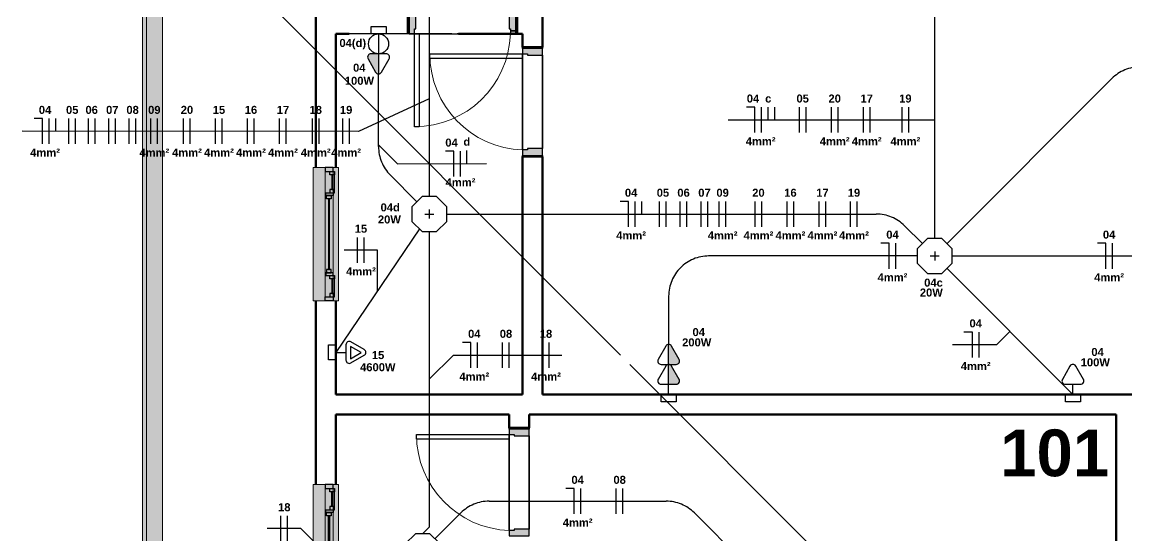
# Model space of a CAD drawing. Extents: x 1450 to 1868, y 82 to 351.
# Drawn here: x 1493.9 to 1502.19, y 139.53 to 143.37 of the extents above; entities that cross this region are included whole.
import ezdxf
from ezdxf.enums import TextEntityAlignment as Align

# ---------------------------------------------------------------- set-up
doc = ezdxf.new("R2010")
doc.units = 0
doc.header["$LTSCALE"] = 0.5
doc.linetypes.add('ELETRODUTO_TETO', pattern=[1000, 1000, 0])
doc.layers.get('0').update_dxf_attribs({"linetype": 'CONTINUOUS'})
for name, color, linetype, lineweight in [('A-DOOR', 31, 'CONTINUOUS', 25), ('A-DOOR-FRAM', 31, 'CONTINUOUS', 9), ('A-GLAZ', 151, 'CONTINUOUS', 9), ('A-GLAZ-SILL', 1, 'CONTINUOUS', 9), ('A-WALL', 113, 'CONTINUOUS', 30), ('S-BEAM', 12, 'CONTINUOUS', 9)]:
    doc.layers.add(name, color=color, linetype=linetype, lineweight=lineweight)
for name, color, linetype in [('CHUVEIRO ELÉTRICO', 10, 'CONTINUOUS'), ('ELETRODUTO', 7, 'CONTINUOUS'), ('ELETRODUTO_TETO', 2, 'CONTINUOUS'), ('FIACAO', 7, 'CONTINUOUS'), ('Iluminação', 7, 'CONTINUOUS'), ('INDICACAO_BIT_FIACAO', 7, 'CONTINUOUS'), ('INDICACAO_CIRCUITO', 2, 'CONTINUOUS'), ('INDICACAO_INTERRUPTOR_FIA', 2, 'CONTINUOUS'), ('INDICACAO_POTENCIA', 1, 'CONTINUOUS'), ('INTERRUPTORES', 1, 'CONTINUOUS'), ('LINHA_DE_CHAMADA', 7, 'CONTINUOUS'), ('LUMINÁRIAS', 3, 'CONTINUOUS'), ('Texto', 1, 'CONTINUOUS'), ('TOMADAS ABNT', 10, 'CONTINUOUS')]:
    doc.layers.add(name, color=color, linetype=linetype)
doc.styles.add('Arial', font='arialbd.ttf', dxfattribs={"height": 100})

# ---------------------------------------------------------------- blocks, each defined once
blk = doc.blocks.new('Porta Simples de Abrir - 70x210cm - Marco de Madeira-3450791-Planta Baixa')
at = {"layer": 'A-DOOR-FRAM', "lineweight": 25}
h = blk.add_hatch(color=256, dxfattribs=at)
h.paths.add_polyline_path([(-400, -75), (-350, -75), (-350, 38), (-360, 38), (-360, 75), (-400, 75), (-400, -55.9)], flags=0)
h.paths.add_polyline_path([(350, -75), (400, -75), (400, 75), (360, 75), (359.9, 38), (350, 38), (350, -49.8)], flags=0)
at = {"layer": 'A-DOOR'}
for p, q in [((325, 75), (325, 771)), ((325, 771), (360, 771)), ((360, 771), (360, 75)), ((360, 75), (-360, 75)), ((360, 75), (325, 75)), ((-350, -75), (350, -75))]:
    blk.add_line(p, q, dxfattribs=at)
at = {"layer": 'A-DOOR', "lineweight": 9}
blk.add_arc((360, 50.9), 720.1, 90, 178.07863, dxfattribs=at)
at = {"layer": 'A-DOOR-FRAM', "lineweight": 25}
for p, q in [((-360, 75), (-400, 75)), ((-400, 75), (-400, -75)), ((-360, 38), (-360, 75)), ((-350, 38), (-360, 38)), ((-350, -75), (-350, 38)), ((360, 38), (350, 38)), ((350, 38), (350, -75)), ((360, 75), (360, 38)), ((400, 75), (360, 75)), ((400, -75), (400, 75)), ((-400, -75), (-350, -75)), ((350, -75), (400, -75))]:
    blk.add_line(p, q, dxfattribs=at)
blk = doc.blocks.new('Porta Simples de Abrir - 70x210cm - Marco de Madeira-3450792-Planta Baixa')
at = {"layer": 'A-DOOR-FRAM', "lineweight": 25}
h = blk.add_hatch(color=256, dxfattribs=at)
h.paths.add_polyline_path([(400, 75), (360, 75), (359.9, 38), (350, 38), (350.1, -75), (400, -75), (400, 66.4)], flags=0)
h.paths.add_polyline_path([(-360, 75), (-400, 75), (-400, -75), (-350, -75), (-350, 38), (-360, 38), (-360, 71.5)], flags=0)
at = {"layer": 'A-DOOR'}
for p, q in [((325, 75), (325, 771)), ((325, 771), (360, 771)), ((360, 771), (360, 75)), ((360, 75), (-360, 75)), ((360, 75), (325, 75)), ((-350, -75), (350, -75))]:
    blk.add_line(p, q, dxfattribs=at)
at = {"layer": 'A-DOOR', "lineweight": 9}
blk.add_arc((360, 50.9), 720.1, 90, 178.07863, dxfattribs=at)
at = {"layer": 'A-DOOR-FRAM', "lineweight": 25}
for p, q in [((-360, 75), (-400, 75)), ((-400, 75), (-400, -75)), ((-360, 38), (-360, 75)), ((-350, 38), (-360, 38)), ((-350, -75), (-350, 38)), ((360, 38), (350, 38)), ((350, 38), (350, -75)), ((360, 75), (360, 38)), ((400, 75), (360, 75)), ((400, -75), (400, 75)), ((-400, -75), (-350, -75)), ((350, -75), (400, -75))]:
    blk.add_line(p, q, dxfattribs=at)
blk = doc.blocks.new('Meio-Fio - Meio-Fio-3070643-Planta Baixa')
at = {"layer": 'S-BEAM'}
h = blk.add_hatch(dxfattribs=at)
h.set_pattern_fill('FP_11', color=256, style=0, pattern_type=2)
h.set_pattern_definition([(85, (-17580.09, 13258.38), (-65.7933, 413.70855), [16.764, -288.036, 16.764, -1913.636]), (85, (-17580.09, 13258.38), (-65.7933, 413.70855), [-321.564, -288.036, 16.764, -592.836, -1016]), (85, (-17580.09, 13258.38), (-65.7933, 413.70855), [-1219.2, 16.764, -288.036, 16.764, -694.436]), (85, (-17580.09, 13258.38), (-65.7933, 413.70855), [-1540.764, -186.436, 16.764, -491.236]), (205, (-17617.42, 13414.62), (-325.38547, -263.83293), [16.764, -288.036, 16.764, -1913.636]), (205, (-17617.42, 13414.62), (-325.38547, -263.83293), [-321.564, -288.036, 16.764, -592.836, -1016]), (205, (-17617.42, 13414.62), (-325.38547, -263.83293), [-1219.2, 16.764, -288.036, 16.764, -694.436]), (205, (-17617.42, 13414.62), (-325.38547, -263.83293), [-1540.764, -186.436, 16.764, -491.236]), (325, (-17815.42, 13482.94), (391.17876, -149.8756), [16.764, -288.036, 16.764, -1913.636]), (325, (-17815.42, 13482.94), (391.17876, -149.8756), [-321.564, -288.036, 16.764, -592.836, -1016]), (325, (-17815.42, 13482.94), (391.17876, -149.8756), [-1219.2, 16.764, -288.036, 16.764, -694.436]), (325, (-17815.42, 13482.94), (391.17876, -149.8756), [-1540.764, -186.436, 16.764, -491.236])])
h.paths.add_polyline_path([(6130, 30), (6130, 150), (-6130, 150), (-6130, 30), (4518.8, 30)], flags=0)
h = blk.add_hatch(dxfattribs=at)
h.set_pattern_fill('FP_12', color=256, style=0, pattern_type=2)
h.set_pattern_definition([(33.915, (-17580.094, 808.14), (42.32873, 101.07995), [6.855, -117.775, 6.855, -782.466]), (33.915, (-17580.094, 808.14), (42.32873, 101.07995), [-131.484, -117.775, 6.855, -242.405, -415.432]), (33.915, (-17580.094, 808.14), (42.32873, 101.07995), [-498.518, 6.855, -117.775, 6.855, -283.948]), (33.915, (-17580.094, 808.14), (42.32873, 101.07995), [-630.002, -76.232, 6.855, -200.861]), (182.49, (-17576.167, 847.09), (-382.092265, -41.650331), [16.516, -283.783, -1901.899]), (182.49, (-17576.167, 847.09), (-382.092265, -41.650331), [-300.3, 16.516, -283.783, -1601.599]), (182.49, (-17576.167, 847.09), (-382.092265, -41.650331), [-600.6, 16.516, -584.083, -1000.999]), (182.49, (-17576.167, 847.09), (-382.092265, -41.650331), [-1201.199, 16.516, -283.783, -700.7]), (182.49, (-17576.167, 847.09), (-382.092265, -41.650331), [-1501.499, 16.516, -183.683, -500.5]), (182.49, (-17576.167, 847.09), (-382.092265, -41.650331), [-1701.699, 16.516, -483.983]), (343.967, (-17750.073, 875.403), (339.76319, -59.43227), [11.25, -193.297, -1295.463]), (343.967, (-17750.073, 875.403), (339.76319, -59.43227), [-204.547, 11.25, -193.297, -1090.916]), (343.967, (-17750.073, 875.403), (339.76319, -59.43227), [-409.093, 11.25, -397.843, -681.822]), (343.967, (-17750.073, 875.403), (339.76319, -59.43227), [-818.187, 11.25, -193.297, -477.276]), (343.967, (-17750.073, 875.403), (339.76319, -59.43227), [-1022.734, 11.25, -125.114, -340.911]), (343.967, (-17750.073, 875.403), (339.76319, -59.43227), [-1159.098, 11.25, -329.661])])
h.paths.add_polyline_path([(6130, 0), (6130, 30), (-6130, 30), (-6130, 0), (6127.4, 0)], flags=0)
for p, q in [((6130, 150), (-6130, 150)), ((-6130, 30), (6130, 30)), ((-6130, 0), (6130, 0))]:
    blk.add_line(p, q, dxfattribs=at)
blk = doc.blocks.new('Janela Basculante 02 - Janela Basculante 100x60cm-3075190-Planta Baixa')
at = {"layer": 'A-GLAZ'}
for points in [[(500, -5), (500, 55), (-500, 55), (-500, -5), (453.5, -5)], [(-310, 55), (-310, 65), (-470, 65), (-470, 55), (-449.5, 55)], [(470, 55), (470, 65), (310, 65), (310, 55)]]:
    blk.add_hatch(color=256, dxfattribs=at).paths.add_polyline_path(points, flags=0)
at = {"layer": 'A-GLAZ-SILL'}
h = blk.add_hatch(color=256, dxfattribs=at)
h.paths.add_polyline_path([(500, -95), (500, -5), (-500, -5), (-500, -95), (75.6, -95)], flags=0)
h.paths.add_polyline_path([(500, 55), (500, 95), (-500, 95), (-500, 55), (-470, 55), (-470, 65), (-310, 65), (-310, 55), (310, 55), (310, 65), (470, 65), (470, 55), (472.6, 55)], flags=0)
at = {"layer": 'A-GLAZ', "lineweight": 25}
for p, q in [((-500, 55), (-500, -5)), ((-470, 55), (-500, 55)), ((-470, 30), (-470, 65)), ((-470, 65), (-445, 65)), ((-470, -5), (-470, 55)), ((-445, 30), (-470, 30)), ((-445, 65), (-445, 30)), ((-445, 44), (-445, 51)), ((-445, 51), (-335, 51)), ((-335, 44), (-445, 44)), ((-310, 65), (-335, 65)), ((-335, 65), (-335, 30)), ((-335, 51), (-335, 44)), ((-335, 30), (-310, 30)), ((-310, 30), (-310, 65)), ((-310, 0), (-310, 55)), ((-310, 55), (-290, 55)), ((-290, 55), (-290, 0)), ((-290, 5), (-290, 40)), ((-290, 40), (-265, 40)), ((-265, 5), (-290, 5)), ((-265, 40), (-265, 5)), ((-265, 19), (-265, 26)), ((-265, 26), (265, 26)), ((265, 19), (-265, 19)), ((290, 40), (265, 40)), ((265, 40), (265, 5)), ((265, 26), (265, 19)), ((265, 5), (290, 5)), ((290, 55), (290, 0)), ((310, 55), (290, 55)), ((290, 5), (290, 40)), ((310, 30), (310, 65)), ((310, 65), (335, 65)), ((310, 0), (310, 55)), ((335, 30), (310, 30)), ((335, 65), (335, 30)), ((335, 44), (335, 51)), ((335, 51), (445, 51)), ((445, 44), (335, 44)), ((470, 65), (445, 65)), ((445, 65), (445, 30)), ((445, 51), (445, 44)), ((445, 30), (470, 30)), ((470, 30), (470, 65)), ((470, -5), (470, 55)), ((470, 55), (500, 55)), ((500, 55), (500, -5)), ((-500, -5), (-470, -5)), ((-290, 0), (-310, 0)), ((290, 0), (310, 0)), ((500, -5), (470, -5))]:
    blk.add_line(p, q, dxfattribs=at)
at = {"layer": 'A-GLAZ'}
for p, q in [((-500, -5), (-500, 55)), ((-500, 55), (500, 55)), ((-470, 55), (-470, 65)), ((-470, 65), (-310, 65)), ((-310, 65), (-310, 55)), ((310, 65), (470, 65)), ((310, 55), (310, 65)), ((470, 65), (470, 55)), ((500, 55), (500, -5)), ((500, -5), (-500, -5))]:
    blk.add_line(p, q, dxfattribs=at)
at = {"layer": 'A-GLAZ-SILL'}
for p, q in [((500, 95), (-500, 95)), ((-500, 95), (-500, 55)), ((500, 55), (500, 95)), ((-500, -5), (-500, -95)), ((500, -95), (500, -5)), ((-500, -95), (500, -95))]:
    blk.add_line(p, q, dxfattribs=at)
blk = doc.blocks.new('Janela Basculante 02 - Janela Basculante 100x60cm-3073854-Planta Baixa')
at = {"layer": 'A-GLAZ'}
for points in [[(-500, 5), (-500, -55), (500, -55), (500, 5)], [(-470, -55), (-470, -65), (-310, -65), (-310, -55)], [(310, -55), (310, -65), (470, -65), (470, -55), (455.2, -55)]]:
    blk.add_hatch(color=256, dxfattribs=at).paths.add_polyline_path(points, flags=0)
at = {"layer": 'A-GLAZ-SILL'}
h = blk.add_hatch(color=256, dxfattribs=at)
h.paths.add_polyline_path([(-500, 95), (-500, 5), (500, 5), (500, 95), (-430.7, 95)], flags=0)
h.paths.add_polyline_path([(-500, -55), (-500, -95), (500, -95), (500, -55), (470, -55), (470, -65), (310, -65), (310, -55), (-310, -55), (-310, -65), (-470, -65), (-470, -55), (-472.6, -55)], flags=0)
at = {"layer": 'A-GLAZ', "lineweight": 25}
for p, q in [((-500, -55), (-500, 5)), ((-500, 5), (-470, 5)), ((-470, 5), (-470, -55)), ((-290, 0), (-310, 0)), ((-310, 0), (-310, -55)), ((-290, -55), (-290, 0)), ((290, -55), (290, 0)), ((290, 0), (310, 0)), ((310, 0), (310, -55)), ((500, 5), (470, 5)), ((470, 5), (470, -55)), ((500, -55), (500, 5)), ((-470, -55), (-500, -55)), ((-470, -30), (-470, -65)), ((-445, -30), (-470, -30)), ((-470, -65), (-445, -65)), ((-445, -65), (-445, -30)), ((-445, -44), (-445, -51)), ((-335, -44), (-445, -44)), ((-445, -51), (-335, -51)), ((-335, -65), (-335, -30)), ((-335, -30), (-310, -30)), ((-335, -51), (-335, -44)), ((-310, -65), (-335, -65)), ((-310, -30), (-310, -65)), ((-310, -55), (-290, -55)), ((-290, -5), (-290, -40)), ((-265, -5), (-290, -5)), ((-290, -40), (-265, -40)), ((-265, -40), (-265, -5)), ((-265, -19), (-265, -26)), ((265, -19), (-265, -19)), ((-265, -26), (265, -26)), ((265, -40), (265, -5)), ((265, -5), (290, -5)), ((265, -26), (265, -19)), ((290, -40), (265, -40)), ((290, -5), (290, -40)), ((310, -55), (290, -55)), ((310, -30), (310, -65)), ((335, -30), (310, -30)), ((310, -65), (335, -65)), ((335, -65), (335, -30)), ((335, -44), (335, -51)), ((445, -44), (335, -44)), ((335, -51), (445, -51)), ((445, -65), (445, -30)), ((445, -30), (470, -30)), ((445, -51), (445, -44)), ((470, -65), (445, -65)), ((470, -30), (470, -65)), ((470, -55), (500, -55))]:
    blk.add_line(p, q, dxfattribs=at)
at = {"layer": 'A-GLAZ'}
for p, q in [((-500, 5), (500, 5)), ((-500, -55), (-500, 5)), ((500, 5), (500, -55)), ((500, -55), (-500, -55)), ((-470, -65), (-470, -55)), ((-310, -65), (-470, -65)), ((-310, -55), (-310, -65)), ((310, -65), (310, -55)), ((470, -65), (310, -65)), ((470, -55), (470, -65))]:
    blk.add_line(p, q, dxfattribs=at)
at = {"layer": 'A-GLAZ-SILL'}
for p, q in [((500, 95), (-500, 95)), ((-500, 95), (-500, 5)), ((500, 5), (500, 95)), ((-500, -55), (-500, -95)), ((500, -95), (500, -55)), ((-500, -95), (500, -95))]:
    blk.add_line(p, q, dxfattribs=at)
blk = doc.blocks.new('*U219', base_point=(-46883.9, 15687.22))
for points in [[(-46881.73, 15723.38, 0.269143), (-46883.9, 15724.64), (-46883.9, 15709.68), (-46878.2, 15709.68, 0.575867), (-46876.03, 15713.42)], [(-46881.73, 15708.42, 0.269143), (-46883.9, 15709.68), (-46883.9, 15694.72), (-46878.2, 15694.72, 0.575867), (-46876.03, 15698.46)]]:
    blk.add_hatch(color=256).paths.add_polyline_path(points)
for p, q in [((-46883.9, 15709.68), (-46883.9, 15724.64)), ((-46886.07, 15723.38), (-46891.76, 15713.42)), ((-46876.03, 15713.42), (-46881.73, 15723.38)), ((-46886.07, 15708.42), (-46891.76, 15698.46)), ((-46889.59, 15709.68), (-46883.9, 15709.68)), ((-46883.9, 15694.72), (-46883.9, 15709.68)), ((-46883.9, 15709.68), (-46878.2, 15709.68)), ((-46876.03, 15698.46), (-46881.73, 15708.42)), ((-46889.59, 15694.72), (-46883.9, 15694.72)), ((-46883.9, 15687.22), (-46883.9, 15694.72)), ((-46883.9, 15694.72), (-46878.2, 15694.72))]:
    blk.add_line(p, q)
blk.add_lwpolyline([(-46889.5, 15687.22), (-46878.29, 15687.22), (-46878.29, 15681.62), (-46889.5, 15681.62)], close=True)
for centre, start, end in [((-46883.9, 15722.14), 29.74488, 150.25512), ((-46889.59, 15712.18), 150.25512, 270), ((-46883.9, 15707.18), 29.74488, 150.25512), ((-46878.2, 15712.18), 270, 29.74488), ((-46889.59, 15697.22), 150.25512, 270), ((-46878.2, 15697.22), 270, 29.74488)]:
    blk.add_arc(centre, 2.5, start, end)
blk = doc.blocks.new('*U161', base_point=(-46973.18, 18081.1))
for p, q in [((-46975.35, 18102.3), (-46981.04, 18092.34)), ((-46965.32, 18092.34), (-46971.01, 18102.3)), ((-46978.87, 18088.6), (-46973.18, 18088.6)), ((-46973.18, 18081.1), (-46973.18, 18088.6)), ((-46973.18, 18088.6), (-46967.49, 18088.6))]:
    blk.add_line(p, q)
blk.add_lwpolyline([(-46978.78, 18081.1), (-46967.58, 18081.1), (-46967.58, 18075.5), (-46978.78, 18075.5)], close=True)
for centre, start, end in [((-46973.18, 18101.06), 29.74488, 150.25512), ((-46978.87, 18091.1), 150.25512, 270), ((-46967.49, 18091.1), 270, 29.74488)]:
    blk.add_arc(centre, 2.5, start, end)
blk = doc.blocks.new('*U265', base_point=(-43509.37, 14378.08))
for p, q in [((-43511.54, 14399.28), (-43517.23, 14389.32)), ((-43501.5, 14389.32), (-43507.2, 14399.28)), ((-43509.2, 14397.03), (-43513.82, 14388.94)), ((-43504.57, 14388.94), (-43509.2, 14397.03)), ((-43515.06, 14385.58), (-43509.37, 14385.58)), ((-43513.82, 14388.94), (-43504.57, 14388.94)), ((-43509.37, 14385.58), (-43503.68, 14385.58)), ((-43509.37, 14378.08), (-43509.37, 14385.58))]:
    blk.add_line(p, q)
blk.add_lwpolyline([(-43514.97, 14378.08), (-43503.76, 14378.08), (-43503.76, 14372.47), (-43514.97, 14372.47)], close=True)
for centre, start, end in [((-43509.37, 14398.04), 29.74488, 150.25512), ((-43515.06, 14388.08), 150.25512, 270), ((-43503.68, 14388.08), 270, 29.74488)]:
    blk.add_arc(centre, 2.5, start, end)
blk = doc.blocks.new('Apartamento01')
at = {"layer": 'A-WALL', "lineweight": 70}
for p, q in [((221.21, -577.92), (208.14, -428.49)), ((38.13, -435.84), (59.7, -682.39)), ((199.98, -554.68), (201.29, -569.62)), ((119.6, -576.77), (118.29, -561.83)), ((157.58, -573.45), (205.4, -569.26)), ((205.4, -569.26), (206.27, -579.23)), ((206.27, -579.23), (221.21, -577.92)), ((65.93, -581.47), (75.89, -580.59)), ((74.64, -681.09), (65.93, -581.47)), ((228.36, -659.61), (213.41, -660.91)), ((213.41, -660.91), (228.93, -838.24)), ((243.87, -836.93), (228.36, -659.61)), ((68.42, -782.01), (80.4, -918.99)), ((89.46, -850.44), (83.36, -780.71)), ((881.44, -781.15), (243.87, -836.93)), ((235.22, -852.74), (673.54, -814.4)), ((673.54, -814.4), (703.18, -1153.1)), ((228.93, -838.24), (89.46, -850.44)), ((236.09, -862.71), (235.22, -852.74)), ((90.77, -865.38), (220.27, -854.05)), ((220.27, -854.05), (221.15, -864.01)), ((95.34, -917.68), (90.77, -865.38)), ((221.15, -864.01), (236.09, -862.71))]:
    blk.add_line(p, q, dxfattribs=at)
at = {"layer": 'A-WALL', "lineweight": 9}
for p, q in [((196.09, -567.57), (200.07, -567.22)), ((196.13, -568.07), (200.12, -567.72)), ((196.28, -569.96), (200.28, -569.61)), ((205.4, -569.26), (205.39, -569.17))]:
    blk.add_line(p, q, dxfattribs=at)
at = {"layer": 'A-WALL'}
for p, q in [((119.6, -576.77), (75.89, -580.59)), ((152.6, -573.88), (80.87, -580.16)), ((157.58, -573.45), (156.58, -573.54)), ((206.35, -580.22), (206.27, -579.23)), ((221.21, -577.92), (221.3, -578.92)), ((212.98, -655.93), (206.7, -584.21)), ((221.73, -583.9), (227.83, -653.63)), ((213.41, -660.91), (213.33, -659.92)), ((228.27, -658.61), (228.36, -659.61)), ((221.23, -865.01), (221.15, -864.01)), ((227.86, -940.72), (221.58, -868.99)), ((236.09, -862.71), (236.18, -863.7)), ((236.61, -868.68), (242.71, -938.42))]:
    blk.add_line(p, q, dxfattribs=at)
blk = doc.blocks.new('*U506', base_point=(-28626.89, 33841.04))
at = {"layer": 'LUMINÁRIAS'}
blk.add_lwpolyline([(-28639.98, 33846.46), (-28639.98, 33835.62), (-28632.31, 33827.95), (-28621.47, 33827.95), (-28613.8, 33835.62), (-28613.8, 33846.46), (-28621.47, 33854.13), (-28632.31, 33854.13)], close=True, dxfattribs=at)
for points in [[(-28626.89, 33844.4), (-28626.89, 33837.67)], [(-28630.25, 33841.04), (-28623.53, 33841.04)]]:
    blk.add_lwpolyline(points, dxfattribs=at)
blk = doc.blocks.new('*U507', base_point=(-29109.09, 33811.64))
at = {"layer": 'LUMINÁRIAS'}
blk.add_lwpolyline([(-29122.18, 33817.06), (-29122.18, 33806.21), (-29114.52, 33798.55), (-29103.67, 33798.55), (-29096, 33806.21), (-29096, 33817.06), (-29103.67, 33824.72), (-29114.52, 33824.72)], close=True, dxfattribs=at)
for points in [[(-29112.46, 33811.64), (-29105.73, 33811.64)], [(-29109.09, 33815), (-29109.09, 33808.27)]]:
    blk.add_lwpolyline(points, dxfattribs=at)
blk = doc.blocks.new('*U508', base_point=(-29050.58, 33654.13))
at = {"layer": 'LUMINÁRIAS'}
blk.add_lwpolyline([(-29063.67, 33659.55), (-29063.67, 33648.71), (-29056, 33641.04), (-29045.16, 33641.04), (-29037.49, 33648.71), (-29037.49, 33659.55), (-29045.16, 33667.22), (-29056, 33667.22)], close=True, dxfattribs=at)
for points in [[(-29053.94, 33654.13), (-29047.22, 33654.13)], [(-29050.58, 33657.49), (-29050.58, 33650.77)]]:
    blk.add_lwpolyline(points, dxfattribs=at)
blk = doc.blocks.new('*U518', base_point=(-30079.53, 34336.75))
at = {"linetype": 'ByBlock'}
blk.add_lwpolyline([(-30079.53, 34336.75), (-30079.53, 34115.43), (-30084.27, 34110.69), (-30084.27, 34110.43)], dxfattribs=at)
blk = doc.blocks.new('*U519', base_point=(-30066.44, 34349.84))
at = {"linetype": 'ByBlock'}
blk.add_lwpolyline([(-30066.44, 34349.84), (-29744.34, 34349.84, -0.198912), (-29723.13, 34341.05), (-29709.79, 34327.71)], format="xyb", dxfattribs=at)
blk = doc.blocks.new('*U520', base_point=(-29700.53, 34331.54))
at = {"linetype": 'ByBlock'}
blk.add_lwpolyline([(-29700.53, 34331.54), (-29700.53, 34509.22)], dxfattribs=at)
blk = doc.blocks.new('*U527', base_point=(-30086.99, 34338.79))
at = {"linetype": 'ByBlock'}
blk.add_lwpolyline([(-30086.99, 34338.79), (-30149.53, 34246.23)], dxfattribs=at)
blk = doc.blocks.new('*U531', base_point=(-30075.27, 34106.59))
at = {"linetype": 'ByBlock'}
blk.add_lwpolyline([(-30075.27, 34106.59), (-30055.85, 34126.02, -0.198912), (-30034.63, 34134.81), (-29901.92, 34134.81, -0.198912), (-29880.71, 34126.02), (-29793.79, 34039.09)], format="xyb", dxfattribs=at)
blk = doc.blocks.new('*U542', base_point=(-29687.44, 34318.45))
at = {"linetype": 'ByBlock'}
blk.add_lwpolyline([(-29687.44, 34318.45), (-29452.03, 34318.45, -0.414214), (-29422.03, 34288.45), (-29422.03, 34155.43)], format="xyb", dxfattribs=at)
blk = doc.blocks.new('*U665', base_point=(-29691.27, 34309.2))
at = {"linetype": 'ByBlock'}
blk.add_lwpolyline([(-29691.27, 34309.2), (-29596.91, 34214.84)], dxfattribs=at)
blk = doc.blocks.new('*U668', base_point=(-30144.53, 34539.6))
at = {"linetype": 'ByBlock'}
blk.add_lwpolyline([(-30144.53, 34539.6), (-30144.26, 34539.33), (-30109.53, 34539.33, -0.414214), (-30079.53, 34509.33), (-30079.53, 34362.93)], format="xyb", dxfattribs=at)
blk = doc.blocks.new('*U670', base_point=(-29691.27, 34327.71))
at = {"linetype": 'ByBlock'}
blk.add_lwpolyline([(-29691.27, 34327.71), (-29567.68, 34451.3, -0.198912), (-29546.47, 34460.09), (-29324.04, 34460.09)], format="xyb", dxfattribs=at)
blk = doc.blocks.new('*U680', base_point=(-29713.62, 34318.45))
at = {"linetype": 'ByBlock'}
blk.add_lwpolyline([(-29713.62, 34318.45), (-29870.03, 34318.45, 0.414214), (-29900.03, 34288.45), (-29900.03, 34252.26)], format="xyb", dxfattribs=at)
blk = doc.blocks.new('*U703', base_point=(-33552.37, 38084.74))
blk.add_hatch(color=256).paths.add_polyline_path([(-33538.67, 38082.57, 0.269143), (-33537.41, 38084.74), (-33552.37, 38084.74), (-33552.37, 38079.05, 0.575867), (-33548.63, 38076.88)])
for p, q in [((-33552.37, 38090.43), (-33552.37, 38084.74)), ((-33538.67, 38086.91), (-33548.63, 38092.6)), ((-33552.37, 38084.74), (-33552.37, 38079.05)), ((-33552.37, 38084.74), (-33537.41, 38084.74)), ((-33548.63, 38076.88), (-33538.67, 38082.57))]:
    blk.add_line(p, q)
for centre, start, end in [((-33549.87, 38090.43), 60.25512, 180), ((-33539.91, 38084.74), 299.74488, 60.25512), ((-33549.87, 38079.05), 180, 299.74488)]:
    blk.add_arc(centre, 2.5, start, end)
blk = doc.blocks.new('*U796', base_point=(-30088.79, 34359.09))
at = {"linetype": 'ByBlock'}
blk.add_lwpolyline([(-30088.79, 34359.09), (-30108.8, 34379.11, -0.198912), (-30117.59, 34400.33), (-30117.59, 34454.88)], format="xyb", dxfattribs=at)
blk = doc.blocks.new('*U827', base_point=(-30200.49, 34404.96))
blk.add_line((-30200.49, 34404.96), (-30185.49, 34404.96))
blk.add_lwpolyline([(-30200.49, 34410.57), (-30200.49, 34399.36), (-30206.1, 34399.36), (-30206.1, 34410.57)], close=True)
blk.add_circle((-30192.99, 34404.96), 7.5)
blk = doc.blocks.new('*U828', base_point=(-30117.59, 34469.84))
at = {"linetype": 'ByBlock'}
blk.add_arc((-30117.59, 34477.34), 7.5, 270, 270.0000028762055, dxfattribs=at)
blk = doc.blocks.new('*U698', base_point=(608.67, 153.293))
for p, q in [((608.67, 153.483), (608.544, 153.483)), ((608.67, 153.103), (608.67, 153.483))]:
    blk.add_line(p, q)
blk = doc.blocks.new('*U699', base_point=(576.818, 148.746))
blk.add_line((576.818, 148.556), (576.818, 148.936))
blk = doc.blocks.new('*U700', base_point=(665.55, 144.199))
blk.add_line((665.55, 144.199), (665.55, 144.389))
blk = doc.blocks.new('*U837', base_point=(-30459.35, 34453.6))
at = {"xscale": 50, "yscale": 50, "zscale": 50}
for name, p in [('*U698', (-30461.19, 34453.6)), ('*U699', (-30456.19, 34453.6)), ('*U700', (-30451.19, 34453.6))]:
    blk.add_blockref(name, p, dxfattribs=at)
blk = doc.blocks.new('*U838', base_point=(-30427.85, 34453.6))
at = {"xscale": 50, "yscale": 50, "zscale": 50}
for p in [(-30430.35, 34453.6), (-30425.35, 34453.6)]:
    blk.add_blockref('*U699', p, dxfattribs=at)
blk = doc.blocks.new('*U839', base_point=(-30403.85, 34453.6))
at = {"xscale": 50, "yscale": 50, "zscale": 50}
for p in [(-30406.35, 34453.6), (-30401.35, 34453.6)]:
    blk.add_blockref('*U699', p, dxfattribs=at)
blk = doc.blocks.new('*U840', base_point=(-30379.85, 34453.6))
at = {"xscale": 50, "yscale": 50, "zscale": 50}
for p in [(-30382.35, 34453.6), (-30377.35, 34453.6)]:
    blk.add_blockref('*U699', p, dxfattribs=at)
blk = doc.blocks.new('*U841', base_point=(-30355.85, 34453.6))
at = {"xscale": 50, "yscale": 50, "zscale": 50}
for p in [(-30358.35, 34453.6), (-30353.35, 34453.6)]:
    blk.add_blockref('*U699', p, dxfattribs=at)
blk = doc.blocks.new('*U842', base_point=(-30331.85, 34453.6))
at = {"xscale": 50, "yscale": 50, "zscale": 50}
for p in [(-30334.35, 34453.6), (-30329.35, 34453.6)]:
    blk.add_blockref('*U699', p, dxfattribs=at)
blk = doc.blocks.new('*U843', base_point=(-30307.85, 34453.6))
at = {"xscale": 50, "yscale": 50, "zscale": 50}
for p in [(-30310.35, 34453.6), (-30305.35, 34453.6)]:
    blk.add_blockref('*U699', p, dxfattribs=at)
blk = doc.blocks.new('*U844', base_point=(-30283.85, 34453.6))
at = {"xscale": 50, "yscale": 50, "zscale": 50}
for p in [(-30286.35, 34453.6), (-30281.35, 34453.6)]:
    blk.add_blockref('*U699', p, dxfattribs=at)
blk = doc.blocks.new('*U845', base_point=(-30259.85, 34453.6))
at = {"xscale": 50, "yscale": 50, "zscale": 50}
for p in [(-30262.35, 34453.6), (-30257.35, 34453.6)]:
    blk.add_blockref('*U699', p, dxfattribs=at)
blk = doc.blocks.new('*U846', base_point=(-30235.85, 34453.6))
at = {"xscale": 50, "yscale": 50, "zscale": 50}
for p in [(-30238.35, 34453.6), (-30233.35, 34453.6)]:
    blk.add_blockref('*U699', p, dxfattribs=at)
blk = doc.blocks.new('*U847', base_point=(-30206.85, 34453.6))
at = {"xscale": 50, "yscale": 50, "zscale": 50}
for p in [(-30209.35, 34453.6), (-30204.35, 34453.6)]:
    blk.add_blockref('*U699', p, dxfattribs=at)
blk = doc.blocks.new('*U848', base_point=(-30172.85, 34453.6))
at = {"xscale": 50, "yscale": 50, "zscale": 50}
for p in [(-30175.35, 34453.6), (-30170.35, 34453.6)]:
    blk.add_blockref('*U699', p, dxfattribs=at)
blk = doc.blocks.new('*U849', base_point=(-30112.66, 34300.8))
at = {"xscale": 50.00000000000001, "yscale": 50.00000000000001, "zscale": 50.00000000000001}
for p in [(-30115.16, 34300.8), (-30110.16, 34300.8)]:
    blk.add_blockref('*U699', p, dxfattribs=at)
blk = doc.blocks.new('*U850', base_point=(-30079.53, 34197.09))
at = {"xscale": 50.00000000000001, "yscale": 50.00000000000001, "zscale": 50.00000000000001}
for name, p in [('*U698', (-30082.03, 34197.09)), ('*U699', (-30077.03, 34197.09))]:
    blk.add_blockref(name, p, dxfattribs=at)
blk = doc.blocks.new('*U851', base_point=(-30079.53, 34228.59))
at = {"xscale": 50.00000000000001, "yscale": 50.00000000000001, "zscale": 50.00000000000001}
for p in [(-30082.03, 34228.59), (-30077.03, 34228.59)]:
    blk.add_blockref('*U699', p, dxfattribs=at)
blk = doc.blocks.new('*U852', base_point=(-30079.53, 34257.59))
at = {"xscale": 50.00000000000001, "yscale": 50.00000000000001, "zscale": 50.00000000000001}
for p in [(-30082.03, 34257.59), (-30077.03, 34257.59)]:
    blk.add_blockref('*U699', p, dxfattribs=at)
blk = doc.blocks.new('*U853', base_point=(-30115.92, 34391.91))
at = {"xscale": 49.99999999999999, "yscale": 49.99999999999999, "zscale": 49.99999999999999}
for name, p in [('*U698', (-30120.92, 34391.91)), ('*U699', (-30115.92, 34391.91)), ('*U700', (-30111.19, 34392.57))]:
    blk.add_blockref(name, p, dxfattribs=at)
blk = doc.blocks.new('*U854', base_point=(-29880.89, 34349.84))
at = {"xscale": 50, "yscale": 50, "zscale": 50}
for name, p in [('*U698', (-29882.72, 34349.84)), ('*U699', (-29877.72, 34349.84)), ('*U700', (-29872.72, 34349.84))]:
    blk.add_blockref(name, p, dxfattribs=at)
blk = doc.blocks.new('*U855', base_point=(-29849.39, 34349.84))
at = {"xscale": 50, "yscale": 50, "zscale": 50}
for p in [(-29851.89, 34349.84), (-29846.89, 34349.84)]:
    blk.add_blockref('*U699', p, dxfattribs=at)
blk = doc.blocks.new('*U856', base_point=(-29825.39, 34349.84))
at = {"xscale": 50, "yscale": 50, "zscale": 50}
for p in [(-29827.89, 34349.84), (-29822.89, 34349.84)]:
    blk.add_blockref('*U699', p, dxfattribs=at)
blk = doc.blocks.new('*U857', base_point=(-29801.39, 34349.84))
at = {"xscale": 50, "yscale": 50, "zscale": 50}
for p in [(-29803.89, 34349.84), (-29798.89, 34349.84)]:
    blk.add_blockref('*U699', p, dxfattribs=at)
blk = doc.blocks.new('*U858', base_point=(-29777.39, 34349.84))
at = {"xscale": 50, "yscale": 50, "zscale": 50}
for p in [(-29779.89, 34349.84), (-29774.89, 34349.84)]:
    blk.add_blockref('*U699', p, dxfattribs=at)
blk = doc.blocks.new('*U859', base_point=(-29753.39, 34349.84))
at = {"xscale": 50, "yscale": 50, "zscale": 50}
for p in [(-29755.89, 34349.84), (-29750.89, 34349.84)]:
    blk.add_blockref('*U699', p, dxfattribs=at)
blk = doc.blocks.new('*U860', base_point=(-29729.39, 34349.84))
at = {"xscale": 50, "yscale": 50, "zscale": 50}
for p in [(-29731.89, 34349.84), (-29726.89, 34349.84)]:
    blk.add_blockref('*U699', p, dxfattribs=at)
blk = doc.blocks.new('*U861', base_point=(-29705.39, 34349.84))
at = {"xscale": 50, "yscale": 50, "zscale": 50}
for p in [(-29707.89, 34349.84), (-29702.89, 34349.84)]:
    blk.add_blockref('*U699', p, dxfattribs=at)
blk = doc.blocks.new('*U862', base_point=(-29676.39, 34349.84))
at = {"xscale": 50, "yscale": 50, "zscale": 50}
for p in [(-29678.89, 34349.84), (-29673.89, 34349.84)]:
    blk.add_blockref('*U699', p, dxfattribs=at)
blk = doc.blocks.new('*U863', base_point=(-30114.59, 34067.28))
at = {"xscale": 49.99999999999999, "yscale": 49.99999999999999, "zscale": 49.99999999999999}
for p in [(-30117.09, 34067.28), (-30112.09, 34067.28)]:
    blk.add_blockref('*U699', p, dxfattribs=at)
blk = doc.blocks.new('*U865', base_point=(-29676.03, 34420.38))
at = {"xscale": 50, "yscale": 50, "zscale": 50}
for name, p in [('*U698', (-29680.36, 34420.38)), ('*U699', (-29675.36, 34420.38)), ('*U700', (-29670.36, 34420.38)), ('*U700', (-29665.36, 34420.38))]:
    blk.add_blockref(name, p, dxfattribs=at)
blk = doc.blocks.new('*U866', base_point=(-29644.53, 34420.38))
at = {"xscale": 50, "yscale": 50, "zscale": 50}
for p in [(-29647.03, 34420.38), (-29642.03, 34420.38)]:
    blk.add_blockref('*U699', p, dxfattribs=at)
blk = doc.blocks.new('*U867', base_point=(-29620.53, 34420.38))
at = {"xscale": 50, "yscale": 50, "zscale": 50}
for p in [(-29623.03, 34420.38), (-29618.03, 34420.38)]:
    blk.add_blockref('*U699', p, dxfattribs=at)
blk = doc.blocks.new('*U868', base_point=(-29596.53, 34420.38))
at = {"xscale": 50, "yscale": 50, "zscale": 50}
for p in [(-29599.03, 34420.38), (-29594.03, 34420.38)]:
    blk.add_blockref('*U699', p, dxfattribs=at)
blk = doc.blocks.new('*U869', base_point=(-29567.53, 34420.38))
at = {"xscale": 50, "yscale": 50, "zscale": 50}
for p in [(-29570.03, 34420.38), (-29565.03, 34420.38)]:
    blk.add_blockref('*U699', p, dxfattribs=at)
blk = doc.blocks.new('*U870', base_point=(-29968.28, 34134.81))
at = {"xscale": 50, "yscale": 50, "zscale": 50}
for name, p in [('*U698', (-29970.78, 34134.81)), ('*U699', (-29965.78, 34134.81))]:
    blk.add_blockref(name, p, dxfattribs=at)
blk = doc.blocks.new('*U871', base_point=(-29936.78, 34134.81))
at = {"xscale": 50, "yscale": 50, "zscale": 50}
for p in [(-29939.28, 34134.81), (-29934.28, 34134.81)]:
    blk.add_blockref('*U699', p, dxfattribs=at)
blk = doc.blocks.new('*U872', base_point=(-29637.02, 34254.95))
at = {"xscale": 50, "yscale": 50, "zscale": 50}
for name, p in [('*U698', (-29639.52, 34254.95)), ('*U699', (-29634.52, 34254.95))]:
    blk.add_blockref(name, p, dxfattribs=at)
blk = doc.blocks.new('*U873', base_point=(-29791.83, 34318.45))
at = {"xscale": 50, "yscale": 50, "zscale": 50}
for name, p in [('*U698', (-29794.33, 34318.45)), ('*U699', (-29789.33, 34318.45))]:
    blk.add_blockref(name, p, dxfattribs=at)
blk = doc.blocks.new('*U874', base_point=(-29569.73, 34318.45))
at = {"xscale": 50, "yscale": 50, "zscale": 50}
for name, p in [('*U698', (-29572.23, 34318.45)), ('*U699', (-29567.23, 34318.45))]:
    blk.add_blockref(name, p, dxfattribs=at)
blk = doc.blocks.new('*U1131', base_point=(-30304.41, 34647.47))
at = {"linetype": 'ByBlock'}
blk.add_lwpolyline([(-30304.41, 34647.47), (-30304.41, 34633.12, 0.198912), (-30289.77, 34597.76), (-29542.81, 33850.8, 0.198912), (-29507.46, 33836.16), (-29410.34, 33836.16, -0.185339), (-29376.88, 33823.32), (-29044.14, 33523.72)], format="xyb", dxfattribs=at)

msp = doc.modelspace()

# ---------------------------------------------------------------- linework, layer by layer
at = {"layer": 'LINHA_DE_CHAMADA'}
for points in [[(1496.9576, 142.8002), (1496.4279, 142.5565), (1493.9041, 142.5576)], [(1499.1976, 142.6428), (1499.1976, 142.6428), (1500.7476, 142.6428)], [(1496.577, 142.4563), (1496.7189, 142.3144), (1497.3875, 142.3151)], [(1496.5703, 141.364), (1496.5703, 141.6679), (1496.3203, 141.6679)], [(1501.312, 141.0591), (1501.2118, 140.9589), (1500.8812, 140.9589)], [(1496.9576, 140.6998), (1497.1384, 140.8806), (1497.9518, 140.8806)], [(1496.5363, 139.041), (1495.9953, 139.582), (1495.7414, 139.582)]]:
    msp.add_lwpolyline(points, dxfattribs=at)

# ---------------------------------------------------------------- block references
at = {"layer": 'A-DOOR'}
for name, p, xscale, yscale, zscale, rotation in [('Porta Simples de Abrir - 70x210cm - Marco de Madeira-3450791-Planta Baixa', (1497.2064, 143.3623), 0.001000000000001151, 0.001000000000001151, 0.001000000000001151, 179.9999999999908), ('Porta Simples de Abrir - 70x210cm - Marco de Madeira-3450792-Planta Baixa', (1497.7326, 142.7773), 0.001000000000001149, 0.001000000000001149, 0.001000000000001149, 89.99999999999113), ('Porta Simples de Abrir - 70x210cm - Marco de Madeira-3450791-Planta Baixa', (1497.6326, 139.9273), 0.00100000000000115, 0.00100000000000115, 0.00100000000000115, 89.99999999999113)]:
    msp.add_blockref(name, p, dxfattribs=dict(at, xscale=xscale, yscale=yscale, zscale=zscale, rotation=rotation))
at = {"layer": 'A-GLAZ', "xscale": 0.00100000000000115, "yscale": 0.00100000000000115, "zscale": 0.00100000000000115}
for name, p, rotation in [('Janela Basculante 02 - Janela Basculante 100x60cm-3073854-Planta Baixa', (1496.1826, 141.7873), 89.9999999999912), ('Janela Basculante 02 - Janela Basculante 100x60cm-3075190-Planta Baixa', (1496.1826, 139.4123), 269.9999999999911)]:
    msp.add_blockref(name, p, dxfattribs=dict(at, rotation=rotation))
at = {"layer": 'A-WALL', "xscale": 0.01000000108748102, "yscale": 0.01000000108748102, "zscale": 0.01000000108748102, "rotation": 354.9999999999916}
msp.add_blockref('Apartamento01', (1496.1076, 149.1373), dxfattribs=at)
at = {"layer": 'CHUVEIRO ELÉTRICO', "xscale": 0.01000000108748102, "yscale": 0.01000000108748102, "zscale": 0.01000000108748102, "rotation": 269.9999999997612}
msp.add_blockref('*U265', (1496.2576, 140.9012), dxfattribs=at)
at = {"layer": 'ELETRODUTO', "linetype": 'ELETRODUTO_TETO', "xscale": 0.01000000108748102, "yscale": 0.01000000108748102, "zscale": 0.01000000108748102}
for name, p in [('*U1131', (1494.7088, 144.9136)), ('*U828', (1496.577, 143.1373))]:
    msp.add_blockref(name, p, dxfattribs=at)
at = {"layer": 'ELETRODUTO_TETO', "linetype": 'ELETRODUTO_TETO', "xscale": 0.01000000108748102, "yscale": 0.01000000108748102, "zscale": 0.01000000108748102}
for name, p in [('*U668', (1496.3076, 143.8349)), ('*U520', (1500.7476, 141.7544)), ('*U670', (1500.8402, 141.716)), ('*U796', (1496.865, 142.0299)), ('*U519', (1497.0885, 141.9373)), ('*U527', (1496.883, 141.8268)), ('*U518', (1496.9576, 141.8064)), ('*U680', (1500.6167, 141.6235)), ('*U542', (1500.8785, 141.6235)), ('*U665', (1500.8402, 141.5309)), ('*U531', (1497.0002, 139.5049))]:
    msp.add_blockref(name, p, dxfattribs=at)
at = {"layer": 'FIACAO', "xscale": 0.01000000108748102, "yscale": 0.01000000108748102, "zscale": 0.01000000108748102}
for name, p in [('*U865', (1499.4426, 142.6428)), ('*U866', (1499.7576, 142.6428)), ('*U867', (1499.9976, 142.6428)), ('*U868', (1500.2376, 142.6428)), ('*U869', (1500.5276, 142.6428)), ('*U837', (1494.0762, 142.5577)), ('*U838', (1494.28, 142.5577)), ('*U839', (1494.4259, 142.5577)), ('*U840', (1494.5804, 142.5577)), ('*U841', (1494.7327, 142.5577)), ('*U842', (1494.8957, 142.5577)), ('*U843', (1495.1404, 142.5579)), ('*U844', (1495.3804, 142.5579)), ('*U845', (1495.6204, 142.5579)), ('*U846', (1495.8604, 142.5579)), ('*U847', (1496.1059, 142.5577)), ('*U848', (1496.3338, 142.5579)), ('*U853', (1497.1918, 142.3127)), ('*U854', (1498.4708, 141.9373)), ('*U855', (1498.7097, 141.9373)), ('*U856', (1498.8643, 141.9373)), ('*U857', (1499.0212, 141.9373)), ('*U858', (1499.1573, 141.9373)), ('*U859', (1499.4258, 141.9373)), ('*U860', (1499.6658, 141.9373)), ('*U861', (1499.9058, 141.9373)), ('*U862', (1500.1424, 141.9373)), ('*U849', (1496.4453, 141.6679)), ('*U873', (1500.4311, 141.6235)), ('*U874', (1502.0555, 141.6235)), ('*U872', (1501.0551, 140.9589)), ('*U850', (1497.2951, 140.8806)), ('*U851', (1497.5327, 140.8806)), ('*U852', (1497.8327, 140.8806)), ('*U870', (1498.0701, 139.787)), ('*U871', (1498.3851, 139.787)), ('*U863', (1495.8703, 139.582))]:
    msp.add_blockref(name, p, dxfattribs=at)
at = {"layer": 'Iluminação', "xscale": 0.01000000108748102, "yscale": 0.01000000108748102, "zscale": 0.01000000108748102}
for name, p in [('*U507', (1496.9576, 141.9373)), ('*U506', (1500.7476, 141.6235)), ('*U508', (1496.9076, 139.4123))]:
    msp.add_blockref(name, p, dxfattribs=at)
at = {"layer": 'INTERRUPTORES', "xscale": 0.01000000108748102, "yscale": 0.01000000108748102, "zscale": 0.01000000108748102, "rotation": 270}
msp.add_blockref('*U827', (1496.577, 143.2873), dxfattribs=at)
at = {"layer": 'S-BEAM', "xscale": 0.001000000000001151, "yscale": 0.001000000000001151, "zscale": 0.001000000000001151, "rotation": 269.9999999999909}
msp.add_blockref('Meio-Fio - Meio-Fio-3070643-Planta Baixa', (1494.8076, 143.0173), dxfattribs=at)
at = {"layer": 'TOMADAS ABNT', "xscale": 0.01000000108748102, "yscale": 0.01000000108748102, "zscale": 0.01000000108748102, "rotation": 270}
msp.add_blockref('*U703', (1496.577, 143.1373), dxfattribs=at)
at = {"layer": 'TOMADAS ABNT', "xscale": 0.01000000108748102, "yscale": 0.01000000108748102, "zscale": 0.01000000108748102}
for name, p in [('*U219', (1498.7526, 140.5873)), ('*U161', (1501.7838, 140.5873))]:
    msp.add_blockref(name, p, dxfattribs=at)

# ---------------------------------------------------------------- texts
at = {"layer": 'INDICACAO_BIT_FIACAO', "style": 'Arial'}
for p in [(1499.4426, 142.5128), (1499.9976, 142.5128), (1500.2376, 142.5128), (1500.5276, 142.5128), (1494.0762, 142.4277), (1494.8957, 142.4277), (1495.1404, 142.4279), (1495.3804, 142.4279), (1495.6204, 142.4279), (1495.8604, 142.4279), (1496.1059, 142.4277), (1496.3338, 142.4279), (1497.1918, 142.2052), (1498.4708, 141.8073), (1499.1573, 141.8073), (1499.4258, 141.8073), (1499.6658, 141.8073), (1499.9058, 141.8073), (1500.1424, 141.8073), (1496.4453, 141.5379), (1500.4311, 141.4935), (1502.0555, 141.4935), (1501.0551, 140.8289), (1497.2951, 140.7506), (1497.8327, 140.7506), (1498.0701, 139.657)]:
    msp.add_text('4mm²', height=0.06, dxfattribs=at).set_placement(p, align=Align.TOP_CENTER)
at = {"layer": 'INDICACAO_CIRCUITO', "style": 'Arial'}
for s, p in [('04(d)', (1496.2837, 143.189)), ('04', (1496.3861, 143.0039)), ('04d', (1496.5924, 141.9575)), ('04c', (1500.6686, 141.3938)), ('04', (1498.9314, 141.0237)), ('04', (1501.9224, 140.8745)), ('15', (1496.5268, 140.8512))]:
    msp.add_text(s, height=0.06, dxfattribs=at).set_placement(p)
for s, p in [('04', (1499.3851, 142.7728)), ('05', (1499.7576, 142.7728)), ('20', (1499.9976, 142.7728)), ('17', (1500.2376, 142.7728)), ('19', (1500.5276, 142.7728)), ('04', (1494.0762, 142.6877)), ('05', (1494.28, 142.6877)), ('06', (1494.4259, 142.6877)), ('07', (1494.5804, 142.6877)), ('08', (1494.7327, 142.6877)), ('09', (1494.8957, 142.6877)), ('20', (1495.1404, 142.6879)), ('15', (1495.3804, 142.6879)), ('16', (1495.6204, 142.6879)), ('17', (1495.8604, 142.6879)), ('18', (1496.1059, 142.6877)), ('19', (1496.3338, 142.6879)), ('04', (1497.1243, 142.4427)), ('04', (1498.4708, 142.0673)), ('05', (1498.7097, 142.0673)), ('06', (1498.8643, 142.0673)), ('07', (1499.0212, 142.0673)), ('09', (1499.1573, 142.0673)), ('20', (1499.4258, 142.0673)), ('16', (1499.6658, 142.0673)), ('17', (1499.9058, 142.0673)), ('19', (1500.1424, 142.0673)), ('15', (1496.4453, 141.7979)), ('04', (1500.4311, 141.7535)), ('04', (1502.0555, 141.7535)), ('04', (1501.0551, 141.0889)), ('04', (1497.2951, 141.0106)), ('08', (1497.5327, 141.0106)), ('18', (1497.8327, 141.0106)), ('04', (1498.0701, 139.917)), ('08', (1498.3851, 139.917)), ('18', (1495.8703, 139.712))]:
    msp.add_text(s, height=0.06, dxfattribs=at).set_placement(p, align=Align.CENTER)
at = {"layer": 'INDICACAO_INTERRUPTOR_FIA', "style": 'Arial'}
for s, p in [('c', (1499.4993, 142.7728)), ('d', (1497.239, 142.4494))]:
    msp.add_text(s, height=0.06, dxfattribs=at).set_placement(p, align=Align.CENTER)
at = {"layer": 'INDICACAO_POTENCIA', "style": 'Arial'}
for s, p in [('100W', (1496.3243, 142.9056)), ('20W', (1496.5722, 141.867)), ('20W', (1500.6361, 141.3198)), ('20W', (1500.6361, 141.3198)), ('200W', (1498.8536, 140.9465)), ('200W', (1498.8536, 140.9465)), ('100W', (1501.8424, 140.7972)), ('100W', (1501.8424, 140.7972)), ('4600W', (1496.4386, 140.7604))]:
    msp.add_text(s, height=0.06, dxfattribs=at).set_placement(p)
at = {"layer": 'Texto', "style": 'Arial'}
msp.add_text('101', height=0.35, dxfattribs=at).set_placement((1501.2395, 139.9739))

doc.saveas('drawing.dxf')
